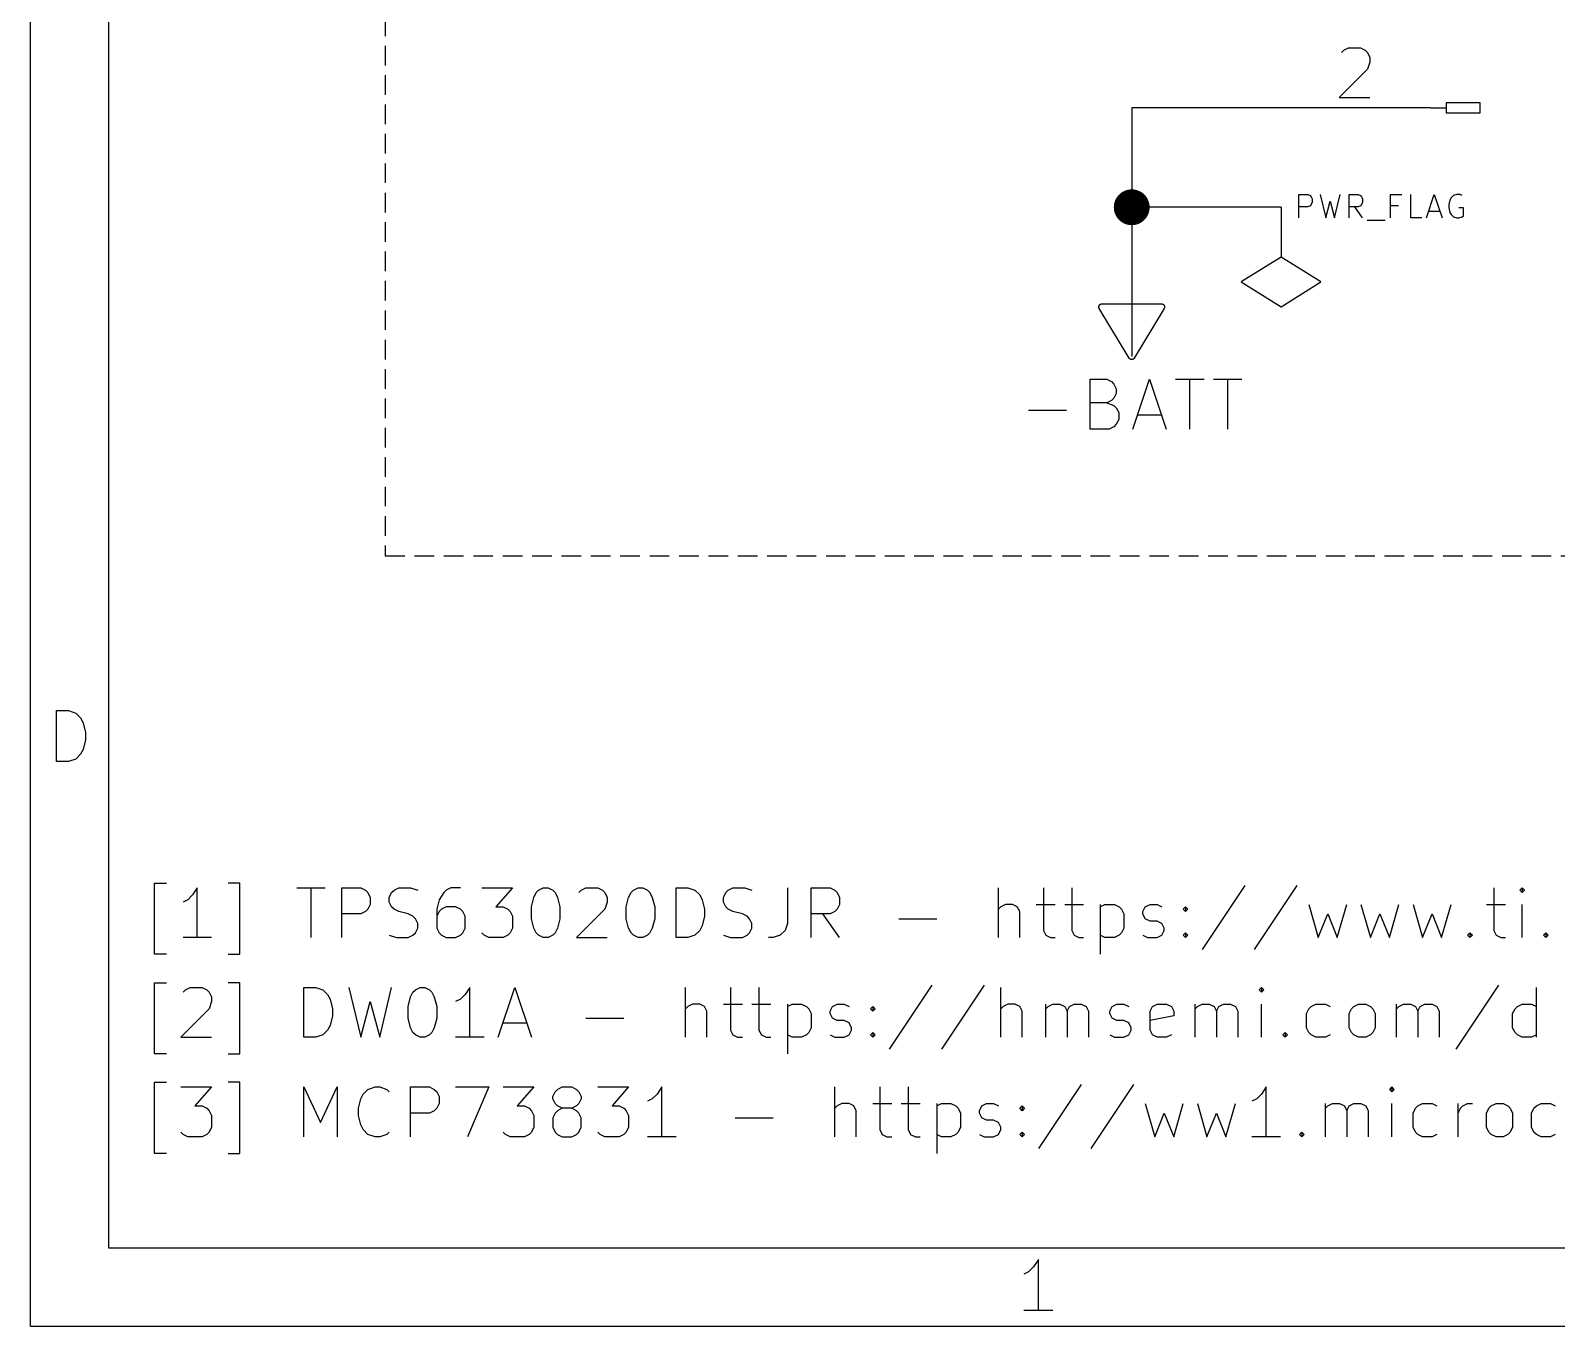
# Model space of a CAD drawing. Header units: millimetres. Extents: x 10 to 287, y -200 to -10.
# Drawn here: x 10 to 48.94, y -200.01 to -166.94 of the extents above; entities that cross this region are included whole.
import ezdxf

# ---------------------------------------------------------------- set-up
doc = ezdxf.new("R2010")
doc.units = ezdxf.units.MM
doc.linetypes.add('DASHED', pattern=[0.75, 0.5, -0.25])
for name, color, linetype in [('CYAN', 134, 'CONTINUOUS'), ('GREEN', 94, 'CONTINUOUS'), ('LIGHTBLUE', 172, 'CONTINUOUS'), ('RED', 14, 'CONTINUOUS')]:
    doc.layers.add(name, color=color, linetype=linetype)

msp = doc.modelspace()

# ---------------------------------------------------------------- linework, layer by layer
at = {"layer": 'CYAN', "linetype": 'CONTINUOUS'}
for p, q in [((42.3643, -171.7235), (42.3643, -171.1235)), ((42.3643, -171.1235), (42.5929, -171.1235)), ((42.3643, -171.7235), (42.3643, -171.1235)), ((42.3643, -171.1235), (42.5929, -171.1235)), ((42.5929, -171.1235), (42.65, -171.1521)), ((42.5929, -171.1235), (42.65, -171.1521)), ((42.65, -171.1521), (42.6786, -171.1807)), ((42.65, -171.1521), (42.6786, -171.1807)), ((42.6786, -171.1807), (42.7072, -171.2378)), ((42.6786, -171.1807), (42.7072, -171.2378)), ((42.7072, -171.3235), (42.6786, -171.3807)), ((42.7072, -171.3235), (42.6786, -171.3807)), ((42.7072, -171.2378), (42.7072, -171.3235)), ((42.7072, -171.2378), (42.7072, -171.3235)), ((42.9072, -171.1235), (43.05, -171.7235)), ((42.9072, -171.1235), (43.05, -171.7235)), ((43.05, -171.7235), (43.1643, -171.295)), ((43.05, -171.7235), (43.1643, -171.295)), ((43.1643, -171.295), (43.2786, -171.7235)), ((43.1643, -171.295), (43.2786, -171.7235)), ((43.2786, -171.7235), (43.4215, -171.1235)), ((43.2786, -171.7235), (43.4215, -171.1235)), ((43.65, -171.7235), (43.65, -171.1235)), ((43.65, -171.1235), (43.8786, -171.1235)), ((43.65, -171.7235), (43.65, -171.1235)), ((43.65, -171.1235), (43.8786, -171.1235)), ((43.8786, -171.1235), (43.9357, -171.1521)), ((43.8786, -171.1235), (43.9357, -171.1521)), ((43.9357, -171.1521), (43.9643, -171.1807)), ((43.9357, -171.1521), (43.9643, -171.1807)), ((43.9643, -171.1807), (43.9929, -171.2378)), ((43.9643, -171.1807), (43.9929, -171.2378)), ((43.9929, -171.3235), (43.9643, -171.3807)), ((43.9929, -171.3235), (43.9643, -171.3807)), ((43.9929, -171.2378), (43.9929, -171.3235)), ((43.9929, -171.2378), (43.9929, -171.3235)), ((44.7071, -171.7235), (44.7071, -171.1235)), ((44.7071, -171.1235), (44.9928, -171.1235)), ((44.7071, -171.7235), (44.7071, -171.1235)), ((44.7071, -171.1235), (44.9928, -171.1235)), ((45.2214, -171.7235), (45.2214, -171.1235)), ((45.2214, -171.7235), (45.2214, -171.1235)), ((45.6214, -171.7235), (45.8214, -171.1235)), ((45.6214, -171.7235), (45.8214, -171.1235)), ((45.8214, -171.1235), (46.0214, -171.7235)), ((45.8214, -171.1235), (46.0214, -171.7235)), ((46.2214, -171.2664), (46.1928, -171.3807)), ((46.2214, -171.2664), (46.1928, -171.3807)), ((46.25, -171.2092), (46.2214, -171.2664)), ((46.25, -171.2092), (46.2214, -171.2664)), ((46.3071, -171.1521), (46.25, -171.2092)), ((46.3071, -171.1521), (46.25, -171.2092)), ((46.3928, -171.1235), (46.3071, -171.1521)), ((46.3928, -171.1235), (46.3071, -171.1521)), ((46.4786, -171.1235), (46.3928, -171.1235)), ((46.4786, -171.1235), (46.3928, -171.1235)), ((46.5357, -171.1521), (46.4786, -171.1235)), ((46.5357, -171.1521), (46.4786, -171.1235)), ((42.5929, -171.4378), (42.3643, -171.4378)), ((42.5929, -171.4378), (42.3643, -171.4378)), ((42.65, -171.4092), (42.5929, -171.4378)), ((42.65, -171.4092), (42.5929, -171.4378)), ((42.6786, -171.3807), (42.65, -171.4092)), ((42.6786, -171.3807), (42.65, -171.4092)), ((43.8786, -171.4378), (43.65, -171.4378)), ((43.8786, -171.4378), (43.65, -171.4378)), ((43.9929, -171.7235), (43.7929, -171.4378)), ((43.9929, -171.7235), (43.7929, -171.4378)), ((43.9357, -171.4092), (43.8786, -171.4378)), ((43.9357, -171.4092), (43.8786, -171.4378)), ((43.9643, -171.3807), (43.9357, -171.4092)), ((43.9643, -171.3807), (43.9357, -171.4092)), ((44.9071, -171.4092), (44.7071, -171.4092)), ((44.9071, -171.4092), (44.7071, -171.4092)), ((45.6785, -171.5521), (45.9643, -171.5521)), ((45.6785, -171.5521), (45.9643, -171.5521)), ((46.1928, -171.3807), (46.1928, -171.4664)), ((46.1928, -171.3807), (46.1928, -171.4664)), ((46.1928, -171.4664), (46.2214, -171.5807)), ((46.1928, -171.4664), (46.2214, -171.5807)), ((46.2214, -171.5807), (46.25, -171.6378)), ((46.2214, -171.5807), (46.25, -171.6378)), ((46.25, -171.6378), (46.3071, -171.695)), ((46.25, -171.6378), (46.3071, -171.695)), ((46.3071, -171.695), (46.3928, -171.7235)), ((46.3071, -171.695), (46.3928, -171.7235)), ((46.5643, -171.4664), (46.45, -171.4664)), ((46.5643, -171.4664), (46.45, -171.4664)), ((46.45, -171.7235), (46.5357, -171.695)), ((46.45, -171.7235), (46.5357, -171.695)), ((46.5357, -171.695), (46.5643, -171.6664)), ((46.5357, -171.695), (46.5643, -171.6664)), ((46.5643, -171.6664), (46.5643, -171.4664)), ((46.5643, -171.6664), (46.5643, -171.4664)), ((44.1072, -171.7807), (44.5643, -171.7807)), ((44.1072, -171.7807), (44.5643, -171.7807)), ((45.5071, -171.7235), (45.2214, -171.7235)), ((45.5071, -171.7235), (45.2214, -171.7235)), ((46.3928, -171.7235), (46.45, -171.7235)), ((46.3928, -171.7235), (46.45, -171.7235)), ((37.0416, -177.1091), (37.0416, -175.8391)), ((37.0416, -175.8391), (37.465, -175.8391)), ((37.0416, -177.1091), (37.0416, -175.8391)), ((37.0416, -175.8391), (37.465, -175.8391)), ((37.465, -175.8391), (37.5859, -175.8996)), ((37.465, -175.8391), (37.5859, -175.8996)), ((37.5859, -175.8996), (37.6464, -175.9601)), ((37.5859, -175.8996), (37.6464, -175.9601)), ((37.6464, -175.9601), (37.7069, -176.081)), ((37.6464, -175.9601), (37.7069, -176.081)), ((38.1302, -177.1091), (38.5535, -175.8391)), ((38.1302, -177.1091), (38.5535, -175.8391)), ((38.5535, -175.8391), (38.9769, -177.1091)), ((38.5535, -175.8391), (38.9769, -177.1091)), ((39.2188, -175.8391), (39.9445, -175.8391)), ((39.2188, -175.8391), (39.9445, -175.8391)), ((39.5817, -177.1091), (39.5817, -175.8391)), ((39.5817, -177.1091), (39.5817, -175.8391)), ((40.1864, -175.8391), (40.9121, -175.8391)), ((40.1864, -175.8391), (40.9121, -175.8391)), ((40.5493, -177.1091), (40.5493, -175.8391)), ((40.5493, -177.1091), (40.5493, -175.8391)), ((37.5859, -176.3834), (37.465, -176.4439)), ((37.5859, -176.3834), (37.465, -176.4439)), ((37.6464, -176.3229), (37.5859, -176.3834)), ((37.6464, -176.3229), (37.5859, -176.3834)), ((37.7069, -176.202), (37.6464, -176.3229)), ((37.7069, -176.202), (37.6464, -176.3229)), ((37.7069, -176.081), (37.7069, -176.202)), ((37.7069, -176.081), (37.7069, -176.202)), ((35.4692, -176.6253), (36.4369, -176.6253)), ((35.4692, -176.6253), (36.4369, -176.6253)), ((37.465, -176.4439), (37.0416, -176.4439)), ((37.465, -176.4439), (37.0416, -176.4439)), ((37.465, -176.4439), (37.6464, -176.5044)), ((37.465, -176.4439), (37.6464, -176.5044)), ((37.6464, -176.5044), (37.7069, -176.5648)), ((37.6464, -176.5044), (37.7069, -176.5648)), ((37.7069, -176.5648), (37.7673, -176.6858)), ((37.7069, -176.5648), (37.7673, -176.6858)), ((37.7673, -176.6858), (37.7673, -176.8672)), ((37.7673, -176.6858), (37.7673, -176.8672)), ((38.2512, -176.7463), (38.8559, -176.7463)), ((38.2512, -176.7463), (38.8559, -176.7463)), ((37.5254, -177.1091), (37.0416, -177.1091)), ((37.5254, -177.1091), (37.0416, -177.1091)), ((37.6464, -177.0487), (37.5254, -177.1091)), ((37.6464, -177.0487), (37.5254, -177.1091)), ((37.7069, -176.9882), (37.6464, -177.0487)), ((37.7069, -176.9882), (37.6464, -177.0487)), ((37.7673, -176.8672), (37.7069, -176.9882)), ((37.7673, -176.8672), (37.7069, -176.9882))]:
    msp.add_line(p, q, dxfattribs=at)
at = {"layer": 'GREEN', "linetype": 'CONTINUOUS'}
for p, q in [((38.1, -168.91), (38.1, -171.45)), ((41.91, -168.91), (38.1, -168.91)), ((41.91, -171.45), (38.1, -171.45)), ((38.1, -171.45), (38.1, -172.72))]:
    msp.add_line(p, q, dxfattribs=at)
at = {"layer": 'GREEN', "const_width": 0.4572}
msp.add_lwpolyline([(37.8714, -171.45, 1), (38.3286, -171.45, 1)], format="xyb", close=True, dxfattribs=at)
at = {"layer": 'LIGHTBLUE', "linetype": 'DASHED'}
for p, q in [((19.05, -132.08), (19.05, -180.34)), ((19.05, -180.34), (69.85, -180.34))]:
    msp.add_line(p, q, dxfattribs=at)
at = {"layer": 'LIGHTBLUE', "linetype": 'CONTINUOUS'}
for p, q in [((13.1672, -190.5096), (13.1672, -188.6953)), ((13.1672, -188.6953), (13.4696, -188.6953)), ((14.2558, -188.8162), (14.1349, -188.9977)), ((14.2558, -190.0862), (14.2558, -188.8162)), ((15.3444, -188.6953), (15.042, -188.6953)), ((15.3444, -190.5096), (15.3444, -188.6953)), ((16.7958, -188.8162), (17.5215, -188.8162)), ((17.1587, -190.0862), (17.1587, -188.8162)), ((17.9448, -190.0862), (17.9448, -188.8162)), ((17.9448, -188.8162), (18.4286, -188.8162)), ((18.4286, -188.8162), (18.5496, -188.8767)), ((19.2753, -188.8767), (19.3963, -188.8162)), ((19.3963, -188.8162), (19.6986, -188.8162)), ((19.6986, -188.8162), (19.8801, -188.8767)), ((20.7267, -188.8162), (20.6058, -188.8767)), ((20.9686, -188.8162), (20.7267, -188.8162)), ((21.5129, -188.8162), (22.2991, -188.8162)), ((22.2991, -188.8162), (21.8757, -189.3)), ((22.9643, -188.8767), (23.0852, -188.8162)), ((23.0852, -188.8162), (23.2062, -188.8162)), ((23.2062, -188.8162), (23.3271, -188.8767)), ((24.0528, -188.8767), (24.1738, -188.8162)), ((24.1738, -188.8162), (24.4762, -188.8162)), ((24.4762, -188.8162), (24.5971, -188.8767)), ((25.3833, -188.8767), (25.5042, -188.8162)), ((25.5042, -188.8162), (25.6252, -188.8162)), ((25.6252, -188.8162), (25.7461, -188.8767)), ((26.4718, -190.0862), (26.4718, -188.8162)), ((26.4718, -188.8162), (26.7742, -188.8162)), ((26.7742, -188.8162), (26.9556, -188.8767)), ((27.8023, -188.8767), (27.9233, -188.8162)), ((27.9233, -188.8162), (28.2256, -188.8162)), ((28.2256, -188.8162), (28.4071, -188.8767)), ((29.3142, -188.8162), (29.3142, -189.7234)), ((29.9189, -190.0862), (29.9189, -188.8162)), ((29.9189, -188.8162), (30.4027, -188.8162)), ((30.4027, -188.8162), (30.5237, -188.8767)), ((34.6965, -190.0862), (34.6965, -188.8162)), ((35.8455, -188.8162), (35.8455, -189.9048)), ((36.5712, -188.8162), (36.5712, -189.9048)), ((40.986, -188.7558), (39.8974, -190.3886)), ((42.3165, -188.7558), (41.2279, -190.3886)), ((47.3361, -188.8162), (47.3361, -189.9048)), ((48.0618, -188.8162), (48.0014, -188.8767)), ((48.1223, -188.8767), (48.0618, -188.8162)), ((48.0618, -188.8162), (48.0618, -188.9372)), ((14.0139, -189.1186), (13.893, -189.1791)), ((14.1349, -188.9977), (14.0139, -189.1186)), ((18.5496, -188.8767), (18.6101, -188.9372)), ((18.6101, -188.9372), (18.6705, -189.0581)), ((18.6705, -189.2396), (18.6101, -189.3605)), ((18.6705, -189.0581), (18.6705, -189.2396)), ((19.1544, -189.0581), (19.2148, -188.9372)), ((19.1544, -189.1791), (19.1544, -189.0581)), ((19.2148, -189.3), (19.1544, -189.1791)), ((19.2148, -188.9372), (19.2753, -188.8767)), ((20.4243, -189.1186), (20.3639, -189.3605)), ((20.5453, -188.9372), (20.4243, -189.1186)), ((20.6058, -188.8767), (20.5453, -188.9372)), ((22.7829, -189.3), (22.8433, -189.0581)), ((22.8433, -189.0581), (22.9038, -188.9372)), ((22.9038, -188.9372), (22.9643, -188.8767)), ((23.3271, -188.8767), (23.3876, -188.9372)), ((23.3876, -188.9372), (23.4481, -189.0581)), ((23.4481, -189.0581), (23.5086, -189.3)), ((23.9924, -188.9372), (24.0528, -188.8767)), ((24.5971, -188.8767), (24.6576, -188.9372)), ((24.6576, -188.9372), (24.7181, -189.0581)), ((24.7181, -189.1791), (24.6576, -189.3605)), ((24.7181, -189.0581), (24.7181, -189.1791)), ((25.2019, -189.3), (25.2623, -189.0581)), ((25.2623, -189.0581), (25.3228, -188.9372)), ((25.3228, -188.9372), (25.3833, -188.8767)), ((25.7461, -188.8767), (25.8066, -188.9372)), ((25.8066, -188.9372), (25.8671, -189.0581)), ((25.8671, -189.0581), (25.9276, -189.3)), ((26.9556, -188.8767), (27.0766, -188.9977)), ((27.0766, -188.9977), (27.1371, -189.1186)), ((27.1371, -189.1186), (27.1975, -189.3605)), ((27.6814, -189.0581), (27.7418, -188.9372)), ((27.6814, -189.1791), (27.6814, -189.0581)), ((27.7418, -189.3), (27.6814, -189.1791)), ((27.7418, -188.9372), (27.8023, -188.8767)), ((30.5237, -188.8767), (30.5842, -188.9372)), ((30.5842, -188.9372), (30.6446, -189.0581)), ((30.6446, -189.2396), (30.5842, -189.3605)), ((30.6446, -189.0581), (30.6446, -189.2396)), ((34.878, -189.2396), (34.757, -189.3)), ((35.0594, -189.2396), (34.878, -189.2396)), ((35.1803, -189.3), (35.0594, -189.2396)), ((35.6641, -189.2396), (36.1479, -189.2396)), ((36.3898, -189.2396), (36.8736, -189.2396)), ((37.2969, -189.2396), (37.2969, -190.5096)), ((37.2969, -189.3), (37.4179, -189.2396)), ((37.4179, -189.2396), (37.6598, -189.2396)), ((37.6598, -189.2396), (37.7807, -189.3)), ((38.4459, -189.3), (38.5669, -189.2396)), ((38.5669, -189.2396), (38.7483, -189.2396)), ((38.7483, -189.2396), (38.8693, -189.3)), ((42.6189, -189.2396), (42.8608, -190.0862)), ((43.3446, -190.0862), (43.5865, -189.2396)), ((43.9494, -189.2396), (44.1913, -190.0862)), ((44.6751, -190.0862), (44.917, -189.2396)), ((45.2799, -189.2396), (45.5218, -190.0862)), ((46.0056, -190.0862), (46.2475, -189.2396)), ((47.1547, -189.2396), (47.6385, -189.2396)), ((48.0014, -188.8767), (48.0618, -188.9372)), ((48.0618, -188.9372), (48.1223, -188.8767)), ((48.0618, -190.0862), (48.0618, -189.2396)), ((18.4286, -189.4815), (17.9448, -189.4815)), ((18.5496, -189.421), (18.4286, -189.4815)), ((18.6101, -189.3605), (18.5496, -189.421)), ((19.2753, -189.3605), (19.2148, -189.3)), ((19.3963, -189.421), (19.2753, -189.3605)), ((19.6382, -189.4815), (19.3963, -189.421)), ((19.7591, -189.5419), (19.6382, -189.4815)), ((19.8196, -189.6024), (19.7591, -189.5419)), ((19.8801, -189.7234), (19.8196, -189.6024)), ((20.3639, -189.3605), (20.3639, -189.8443)), ((20.4243, -189.421), (20.3639, -189.5419)), ((20.4848, -189.3605), (20.4243, -189.421)), ((20.6058, -189.3), (20.4848, -189.3605)), ((20.8477, -189.3), (20.6058, -189.3)), ((20.9686, -189.3605), (20.8477, -189.3)), ((21.0291, -189.421), (20.9686, -189.3605)), ((21.0896, -189.5419), (21.0291, -189.421)), ((21.0896, -189.8443), (21.0896, -189.5419)), ((21.8757, -189.3), (22.0572, -189.3)), ((22.0572, -189.3), (22.1781, -189.3605)), ((22.1781, -189.3605), (22.2386, -189.421)), ((22.2386, -189.421), (22.2991, -189.5419)), ((22.2991, -189.5419), (22.2991, -189.8443)), ((22.7829, -189.6024), (22.7829, -189.3)), ((22.8433, -189.8443), (22.7829, -189.6024)), ((23.5086, -189.6024), (23.4481, -189.8443)), ((23.5086, -189.3), (23.5086, -189.6024)), ((24.6576, -189.3605), (23.9319, -190.0862)), ((25.2019, -189.6024), (25.2019, -189.3)), ((25.2623, -189.8443), (25.2019, -189.6024)), ((25.9276, -189.6024), (25.8671, -189.8443)), ((25.9276, -189.3), (25.9276, -189.6024)), ((27.1975, -189.5419), (27.1371, -189.7838)), ((27.1975, -189.3605), (27.1975, -189.5419)), ((27.8023, -189.3605), (27.7418, -189.3)), ((27.9233, -189.421), (27.8023, -189.3605)), ((28.1652, -189.4815), (27.9233, -189.421)), ((28.2861, -189.5419), (28.1652, -189.4815)), ((28.3466, -189.6024), (28.2861, -189.5419)), ((28.4071, -189.7234), (28.3466, -189.6024)), ((30.4027, -189.4815), (29.9189, -189.4815)), ((30.6446, -190.0862), (30.2213, -189.4815)), ((30.5237, -189.421), (30.4027, -189.4815)), ((30.5842, -189.3605), (30.5237, -189.421)), ((32.1565, -189.6024), (33.1242, -189.6024)), ((34.757, -189.3), (34.6965, -189.3605)), ((35.2408, -189.421), (35.1803, -189.3)), ((35.2408, -190.0862), (35.2408, -189.421)), ((37.7807, -189.3), (37.8412, -189.3605)), ((37.8412, -189.3605), (37.9017, -189.4815)), ((37.9017, -189.4815), (37.9017, -189.8443)), ((38.3855, -189.421), (38.4459, -189.3)), ((38.3855, -189.4815), (38.3855, -189.421)), ((38.4459, -189.6024), (38.3855, -189.4815)), ((38.5669, -189.6629), (38.4459, -189.6024)), ((39.4136, -189.3605), (39.474, -189.3)), ((39.474, -189.421), (39.4136, -189.3605)), ((39.474, -189.3), (39.5345, -189.3605)), ((39.474, -189.3), (39.474, -189.421)), ((39.5345, -189.3605), (39.474, -189.421)), ((42.8608, -190.0862), (43.1027, -189.4815)), ((43.1027, -189.4815), (43.3446, -190.0862)), ((44.1913, -190.0862), (44.4332, -189.4815)), ((44.4332, -189.4815), (44.6751, -190.0862)), ((45.5218, -190.0862), (45.7637, -189.4815)), ((45.7637, -189.4815), (46.0056, -190.0862)), ((19.7591, -190.0258), (19.8196, -189.9653)), ((19.8196, -189.9653), (19.8801, -189.8443)), ((19.8801, -189.8443), (19.8801, -189.7234)), ((20.3639, -189.8443), (20.4243, -189.9653)), ((20.4243, -189.9653), (20.4848, -190.0258)), ((20.9686, -190.0258), (21.0291, -189.9653)), ((21.0291, -189.9653), (21.0896, -189.8443)), ((21.5734, -190.0258), (21.5129, -189.9653)), ((22.2386, -189.9653), (22.1781, -190.0258)), ((22.2991, -189.8443), (22.2386, -189.9653)), ((22.9038, -189.9653), (22.8433, -189.8443)), ((22.9643, -190.0258), (22.9038, -189.9653)), ((23.3876, -189.9653), (23.3271, -190.0258)), ((23.4481, -189.8443), (23.3876, -189.9653)), ((25.3228, -189.9653), (25.2623, -189.8443)), ((25.3833, -190.0258), (25.3228, -189.9653)), ((25.8066, -189.9653), (25.7461, -190.0258)), ((25.8671, -189.8443), (25.8066, -189.9653)), ((27.0766, -189.9048), (26.9556, -190.0258)), ((27.1371, -189.7838), (27.0766, -189.9048)), ((28.2861, -190.0258), (28.3466, -189.9653)), ((28.3466, -189.9653), (28.4071, -189.8443)), ((28.4071, -189.8443), (28.4071, -189.7234)), ((29.2537, -189.9048), (29.1328, -190.0258)), ((29.3142, -189.7234), (29.2537, -189.9048)), ((35.8455, -189.9048), (35.906, -190.0258)), ((36.5712, -189.9048), (36.6317, -190.0258)), ((37.8412, -189.9653), (37.7807, -190.0258)), ((37.9017, -189.8443), (37.8412, -189.9653)), ((38.7483, -189.6629), (38.5669, -189.6629)), ((38.8693, -189.7234), (38.7483, -189.6629)), ((38.9297, -189.8443), (38.8693, -189.7234)), ((38.8693, -190.0258), (38.9297, -189.9048)), ((38.9297, -189.9048), (38.9297, -189.8443)), ((39.4136, -190.0258), (39.474, -189.9653)), ((39.474, -189.9653), (39.5345, -190.0258)), ((39.474, -189.9653), (39.474, -190.0862)), ((46.6709, -190.0258), (46.7313, -189.9653)), ((46.7313, -189.9653), (46.7918, -190.0258)), ((46.7313, -189.9653), (46.7313, -190.0862)), ((47.3361, -189.9048), (47.3966, -190.0258)), ((48.6062, -190.0258), (48.6666, -189.9653)), ((48.6666, -189.9653), (48.7271, -190.0258)), ((48.6666, -189.9653), (48.6666, -190.0862)), ((14.6187, -190.0862), (13.893, -190.0862)), ((19.1544, -190.0258), (19.3358, -190.0862)), ((19.3358, -190.0862), (19.6382, -190.0862)), ((19.6382, -190.0862), (19.7591, -190.0258)), ((20.4848, -190.0258), (20.6058, -190.0862)), ((20.6058, -190.0862), (20.8477, -190.0862)), ((20.8477, -190.0862), (20.9686, -190.0258)), ((21.6943, -190.0862), (21.5734, -190.0258)), ((22.0572, -190.0862), (21.6943, -190.0862)), ((22.1781, -190.0258), (22.0572, -190.0862)), ((23.0852, -190.0862), (22.9643, -190.0258)), ((23.2062, -190.0862), (23.0852, -190.0862)), ((23.3271, -190.0258), (23.2062, -190.0862)), ((23.9319, -190.0862), (24.7181, -190.0862)), ((25.5042, -190.0862), (25.3833, -190.0258)), ((25.6252, -190.0862), (25.5042, -190.0862)), ((25.7461, -190.0258), (25.6252, -190.0862)), ((26.7742, -190.0862), (26.4718, -190.0862)), ((26.9556, -190.0258), (26.7742, -190.0862)), ((27.6814, -190.0258), (27.8628, -190.0862)), ((27.8628, -190.0862), (28.1652, -190.0862)), ((28.1652, -190.0862), (28.2861, -190.0258)), ((28.9513, -190.0862), (28.8304, -190.0862)), ((29.1328, -190.0258), (28.9513, -190.0862)), ((35.906, -190.0258), (36.027, -190.0862)), ((36.027, -190.0862), (36.1479, -190.0862)), ((36.6317, -190.0258), (36.7527, -190.0862)), ((36.7527, -190.0862), (36.8736, -190.0862)), ((37.4179, -190.0862), (37.2969, -190.0258)), ((37.6598, -190.0862), (37.4179, -190.0862)), ((37.7807, -190.0258), (37.6598, -190.0862)), ((38.3855, -190.0258), (38.5064, -190.0862)), ((38.5064, -190.0862), (38.7483, -190.0862)), ((38.7483, -190.0862), (38.8693, -190.0258)), ((39.474, -190.0862), (39.4136, -190.0258)), ((39.5345, -190.0258), (39.474, -190.0862)), ((46.7313, -190.0862), (46.6709, -190.0258)), ((46.7918, -190.0258), (46.7313, -190.0862)), ((47.3966, -190.0258), (47.5176, -190.0862)), ((47.5176, -190.0862), (47.6385, -190.0862)), ((48.6666, -190.0862), (48.6062, -190.0258)), ((48.7271, -190.0258), (48.6666, -190.0862)), ((13.4696, -190.5096), (13.1672, -190.5096)), ((15.042, -190.5096), (15.3444, -190.5096)), ((13.1672, -193.0496), (13.1672, -191.2353)), ((13.1672, -191.2353), (13.4696, -191.2353)), ((13.893, -191.4772), (13.9534, -191.4167)), ((13.9534, -191.4167), (14.0744, -191.3562)), ((14.0744, -191.3562), (14.3768, -191.3562)), ((14.3768, -191.3562), (14.4977, -191.4167)), ((14.4977, -191.4167), (14.5582, -191.4772)), ((14.5582, -191.4772), (14.6187, -191.5981)), ((15.3444, -191.2353), (15.042, -191.2353)), ((15.3444, -193.0496), (15.3444, -191.2353)), ((16.9772, -192.6262), (16.9772, -191.3562)), ((16.9772, -191.3562), (17.2796, -191.3562)), ((17.2796, -191.3562), (17.461, -191.4167)), ((17.461, -191.4167), (17.582, -191.5377)), ((17.582, -191.5377), (17.6425, -191.6586)), ((18.1263, -191.3562), (18.4287, -192.6262)), ((18.9125, -192.6262), (19.2149, -191.3562)), ((19.6986, -191.5981), (19.7591, -191.4772)), ((19.7591, -191.4772), (19.8196, -191.4167)), ((19.8196, -191.4167), (19.9405, -191.3562)), ((19.9405, -191.3562), (20.0615, -191.3562)), ((20.0615, -191.3562), (20.1824, -191.4167)), ((20.1824, -191.4167), (20.2429, -191.4772)), ((20.2429, -191.4772), (20.3034, -191.5981)), ((21.0896, -191.5377), (20.9686, -191.6586)), ((21.2105, -191.3562), (21.0896, -191.5377)), ((21.2105, -192.6262), (21.2105, -191.3562)), ((21.9362, -192.6262), (22.3595, -191.3562)), ((22.3595, -191.3562), (22.7829, -192.6262)), ((26.7138, -192.6262), (26.7138, -191.3562)), ((27.8628, -191.3562), (27.8628, -192.4448)), ((28.5885, -191.3562), (28.5885, -192.4448)), ((33.0033, -191.2958), (31.9147, -192.9286)), ((34.3338, -191.2958), (33.2452, -192.9286)), ((34.7571, -192.6262), (34.7571, -191.3562)), ((41.4094, -191.3562), (41.349, -191.4167)), ((41.349, -191.4167), (41.4094, -191.4772)), ((41.4699, -191.4167), (41.4094, -191.3562)), ((41.4094, -191.3562), (41.4094, -191.4772)), ((41.4094, -191.4772), (41.4699, -191.4167)), ((47.4571, -191.2958), (46.3685, -192.9286)), ((48.4247, -192.6262), (48.4247, -191.3562)), ((14.5582, -191.9005), (13.8325, -192.6262)), ((14.6187, -191.7191), (14.5582, -191.9005)), ((14.6187, -191.5981), (14.6187, -191.7191)), ((17.6425, -191.6586), (17.7029, -191.9005)), ((17.7029, -191.9005), (17.7029, -192.0819)), ((18.4287, -192.6262), (18.6706, -191.7191)), ((18.6706, -191.7191), (18.9125, -192.6262)), ((19.6382, -191.84), (19.6986, -191.5981)), ((19.6382, -192.1424), (19.6382, -191.84)), ((20.3034, -191.5981), (20.3639, -191.84)), ((20.3639, -191.84), (20.3639, -192.1424)), ((20.9686, -191.6586), (20.8477, -191.7191)), ((26.7743, -191.84), (26.7138, -191.9005)), ((26.8953, -191.7796), (26.7743, -191.84)), ((27.0767, -191.7796), (26.8953, -191.7796)), ((27.1976, -191.84), (27.0767, -191.7796)), ((27.2581, -191.961), (27.1976, -191.84)), ((27.2581, -192.6262), (27.2581, -191.961)), ((27.6814, -191.7796), (28.1652, -191.7796)), ((28.4071, -191.7796), (28.8909, -191.7796)), ((29.3142, -191.7796), (29.3142, -193.0496)), ((29.3142, -191.84), (29.4352, -191.7796)), ((29.4352, -191.7796), (29.6771, -191.7796)), ((29.6771, -191.7796), (29.798, -191.84)), ((29.798, -191.84), (29.8585, -191.9005)), ((29.8585, -191.9005), (29.919, -192.0215)), ((30.4028, -191.961), (30.4632, -191.84)), ((30.4028, -192.0215), (30.4028, -191.961)), ((30.4632, -191.84), (30.5842, -191.7796)), ((30.5842, -191.7796), (30.7656, -191.7796)), ((30.7656, -191.7796), (30.8866, -191.84)), ((31.4309, -191.9005), (31.4913, -191.84)), ((31.4913, -191.961), (31.4309, -191.9005)), ((31.4913, -191.84), (31.5518, -191.9005)), ((31.4913, -191.84), (31.4913, -191.961)), ((31.5518, -191.9005), (31.4913, -191.961)), ((34.8176, -191.84), (34.7571, -191.9005)), ((34.9386, -191.7796), (34.8176, -191.84)), ((35.12, -191.7796), (34.9386, -191.7796)), ((35.2409, -191.84), (35.12, -191.7796)), ((35.3014, -191.961), (35.2409, -191.84)), ((35.3014, -192.6262), (35.3014, -191.961)), ((35.9061, -192.6262), (35.9061, -191.7796)), ((35.9061, -191.9005), (35.9666, -191.84)), ((35.9666, -191.84), (36.0876, -191.7796)), ((36.0876, -191.7796), (36.269, -191.7796)), ((36.269, -191.7796), (36.3899, -191.84)), ((36.3899, -191.84), (36.4504, -191.961)), ((36.4504, -191.961), (36.5109, -191.84)), ((36.4504, -191.961), (36.4504, -192.6262)), ((36.5109, -191.84), (36.6318, -191.7796)), ((36.6318, -191.7796), (36.8133, -191.7796)), ((36.8133, -191.7796), (36.9342, -191.84)), ((36.9342, -191.84), (36.9947, -191.961)), ((36.9947, -191.961), (36.9947, -192.6262)), ((37.539, -191.961), (37.5994, -191.84)), ((37.539, -192.0215), (37.539, -191.961)), ((37.5994, -191.84), (37.7204, -191.7796)), ((37.7204, -191.7796), (37.9018, -191.7796)), ((37.9018, -191.7796), (38.0228, -191.84)), ((38.5671, -191.961), (38.6275, -191.84)), ((38.5671, -192.4448), (38.5671, -191.961)), ((38.6275, -191.84), (38.7485, -191.7796)), ((38.7485, -191.7796), (38.9904, -191.7796)), ((38.9904, -191.7796), (39.1113, -191.84)), ((39.1113, -191.84), (39.1718, -191.961)), ((39.1718, -191.961), (39.1718, -192.0819)), ((39.7161, -192.6262), (39.7161, -191.7796)), ((39.7161, -191.9005), (39.7766, -191.84)), ((39.7766, -191.84), (39.8976, -191.7796)), ((39.8976, -191.7796), (40.079, -191.7796)), ((40.079, -191.7796), (40.1999, -191.84)), ((40.1999, -191.84), (40.2604, -191.961)), ((40.2604, -191.961), (40.3209, -191.84)), ((40.2604, -191.961), (40.2604, -192.6262)), ((40.3209, -191.84), (40.4418, -191.7796)), ((40.4418, -191.7796), (40.6233, -191.7796)), ((40.6233, -191.7796), (40.7442, -191.84)), ((40.7442, -191.84), (40.8047, -191.961)), ((40.8047, -191.961), (40.8047, -192.6262)), ((41.4094, -192.6262), (41.4094, -191.7796)), ((42.5586, -192.0215), (42.619, -191.9005)), ((42.619, -191.9005), (42.6795, -191.84)), ((42.6795, -191.84), (42.8005, -191.7796)), ((42.8005, -191.7796), (43.0424, -191.7796)), ((43.0424, -191.7796), (43.1633, -191.84)), ((43.6472, -192.0215), (43.7076, -191.9005)), ((43.7076, -191.9005), (43.7681, -191.84)), ((43.7681, -191.84), (43.8891, -191.7796)), ((43.8891, -191.7796), (44.0705, -191.7796)), ((44.0705, -191.7796), (44.1914, -191.84)), ((44.1914, -191.84), (44.2519, -191.9005)), ((44.2519, -191.9005), (44.3124, -192.0215)), ((44.8566, -192.6262), (44.8566, -191.7796)), ((44.8566, -191.9005), (44.9171, -191.84)), ((44.9171, -191.84), (45.0381, -191.7796)), ((45.0381, -191.7796), (45.2195, -191.7796)), ((45.2195, -191.7796), (45.3404, -191.84)), ((45.3404, -191.84), (45.4009, -191.961)), ((45.4009, -191.961), (45.4614, -191.84)), ((45.4009, -191.961), (45.4009, -192.6262)), ((45.4614, -191.84), (45.5823, -191.7796)), ((45.5823, -191.7796), (45.7638, -191.7796)), ((45.7638, -191.7796), (45.8847, -191.84)), ((45.8847, -191.84), (45.9452, -191.961)), ((45.9452, -191.961), (45.9452, -192.6262)), ((47.82, -192.0215), (47.8804, -191.9005)), ((47.8804, -191.9005), (47.9409, -191.84)), ((47.9409, -191.84), (48.0619, -191.7796)), ((48.0619, -191.7796), (48.3038, -191.7796)), ((48.3038, -191.7796), (48.4247, -191.84)), ((17.6425, -192.3238), (17.582, -192.4448)), ((17.7029, -192.0819), (17.6425, -192.3238)), ((19.6986, -192.3843), (19.6382, -192.1424)), ((20.3639, -192.1424), (20.3034, -192.3843)), ((22.0572, -192.2634), (22.6619, -192.2634)), ((24.1738, -192.1424), (25.1415, -192.1424)), ((29.919, -192.0215), (29.919, -192.3843)), ((30.4632, -192.1424), (30.4028, -192.0215)), ((30.5842, -192.2029), (30.4632, -192.1424)), ((30.7656, -192.2029), (30.5842, -192.2029)), ((30.8866, -192.2634), (30.7656, -192.2029)), ((30.947, -192.3843), (30.8866, -192.2634)), ((37.5994, -192.1424), (37.539, -192.0215)), ((37.7204, -192.2029), (37.5994, -192.1424)), ((37.9018, -192.2029), (37.7204, -192.2029)), ((38.0228, -192.2634), (37.9018, -192.2029)), ((38.0832, -192.3843), (38.0228, -192.2634)), ((39.1718, -192.0819), (38.5671, -192.2029)), ((42.5586, -192.3843), (42.5586, -192.0215)), ((43.6472, -192.3843), (43.6472, -192.0215)), ((44.3124, -192.0215), (44.3124, -192.3843)), ((47.82, -192.3843), (47.82, -192.0215)), ((13.8325, -192.6262), (14.6187, -192.6262)), ((17.2796, -192.6262), (16.9772, -192.6262)), ((17.461, -192.5658), (17.2796, -192.6262)), ((17.582, -192.4448), (17.461, -192.5658)), ((19.7591, -192.5053), (19.6986, -192.3843)), ((19.8196, -192.5658), (19.7591, -192.5053)), ((19.9405, -192.6262), (19.8196, -192.5658)), ((20.0615, -192.6262), (19.9405, -192.6262)), ((20.1824, -192.5658), (20.0615, -192.6262)), ((20.2429, -192.5053), (20.1824, -192.5658)), ((20.3034, -192.3843), (20.2429, -192.5053)), ((21.5734, -192.6262), (20.8477, -192.6262)), ((27.8628, -192.4448), (27.9233, -192.5658)), ((27.9233, -192.5658), (28.0443, -192.6262)), ((28.0443, -192.6262), (28.1652, -192.6262)), ((28.5885, -192.4448), (28.649, -192.5658)), ((28.649, -192.5658), (28.77, -192.6262)), ((28.77, -192.6262), (28.8909, -192.6262)), ((29.4352, -192.6262), (29.3142, -192.5658)), ((29.6771, -192.6262), (29.4352, -192.6262)), ((29.798, -192.5658), (29.6771, -192.6262)), ((29.8585, -192.5053), (29.798, -192.5658)), ((29.919, -192.3843), (29.8585, -192.5053)), ((30.4028, -192.5658), (30.5237, -192.6262)), ((30.5237, -192.6262), (30.7656, -192.6262)), ((30.7656, -192.6262), (30.8866, -192.5658)), ((30.8866, -192.5658), (30.947, -192.4448)), ((30.947, -192.4448), (30.947, -192.3843)), ((31.4309, -192.5658), (31.4913, -192.5053)), ((31.4913, -192.6262), (31.4309, -192.5658)), ((31.4913, -192.5053), (31.5518, -192.5658)), ((31.4913, -192.5053), (31.4913, -192.6262)), ((31.5518, -192.5658), (31.4913, -192.6262)), ((37.539, -192.5658), (37.6599, -192.6262)), ((37.6599, -192.6262), (37.9018, -192.6262)), ((37.9018, -192.6262), (38.0228, -192.5658)), ((38.0228, -192.5658), (38.0832, -192.4448)), ((38.0832, -192.4448), (38.0832, -192.3843)), ((38.6275, -192.5658), (38.5671, -192.4448)), ((38.7485, -192.6262), (38.6275, -192.5658)), ((38.9904, -192.6262), (38.7485, -192.6262)), ((39.1113, -192.5658), (38.9904, -192.6262)), ((41.9538, -192.5658), (42.0142, -192.5053)), ((42.0142, -192.6262), (41.9538, -192.5658)), ((42.0142, -192.5053), (42.0747, -192.5658)), ((42.0142, -192.5053), (42.0142, -192.6262)), ((42.0747, -192.5658), (42.0142, -192.6262)), ((42.619, -192.5053), (42.5586, -192.3843)), ((42.6795, -192.5658), (42.619, -192.5053)), ((42.8005, -192.6262), (42.6795, -192.5658)), ((43.0424, -192.6262), (42.8005, -192.6262)), ((43.1633, -192.5658), (43.0424, -192.6262)), ((43.7076, -192.5053), (43.6472, -192.3843)), ((43.7681, -192.5658), (43.7076, -192.5053)), ((43.8891, -192.6262), (43.7681, -192.5658)), ((44.0705, -192.6262), (43.8891, -192.6262)), ((44.1914, -192.5658), (44.0705, -192.6262)), ((44.2519, -192.5053), (44.1914, -192.5658)), ((44.3124, -192.3843), (44.2519, -192.5053)), ((47.8804, -192.5053), (47.82, -192.3843)), ((47.9409, -192.5658), (47.8804, -192.5053)), ((48.0619, -192.6262), (47.9409, -192.5658)), ((48.3038, -192.6262), (48.0619, -192.6262)), ((48.4247, -192.5658), (48.3038, -192.6262)), ((13.4696, -193.0496), (13.1672, -193.0496)), ((15.042, -193.0496), (15.3444, -193.0496)), ((13.1672, -195.5896), (13.1672, -193.7753)), ((13.1672, -193.7753), (13.4696, -193.7753)), ((13.8325, -193.8962), (14.6187, -193.8962)), ((14.6187, -193.8962), (14.1953, -194.38)), ((15.3444, -193.7753), (15.042, -193.7753)), ((15.3444, -195.5896), (15.3444, -193.7753)), ((16.9772, -195.1662), (16.9772, -193.8962)), ((16.9772, -193.8962), (17.4006, -194.8034)), ((17.4006, -194.8034), (17.8239, -193.8962)), ((17.8239, -193.8962), (17.8239, -195.1662)), ((18.6101, -193.9567), (18.7915, -193.8962)), ((18.7915, -193.8962), (18.9124, -193.8962)), ((18.9124, -193.8962), (19.0939, -193.9567)), ((19.6986, -195.1662), (19.6986, -193.8962)), ((19.6986, -193.8962), (20.1824, -193.8962)), ((20.1824, -193.8962), (20.3034, -193.9567)), ((20.8477, -193.8962), (21.6943, -193.8962)), ((21.6943, -193.8962), (21.1501, -195.1662)), ((22.0572, -193.8962), (22.8434, -193.8962)), ((22.8434, -193.8962), (22.42, -194.38)), ((23.4481, -193.9567), (23.5691, -193.8962)), ((23.5691, -193.8962), (23.811, -193.8962)), ((23.811, -193.8962), (23.9319, -193.9567)), ((24.4762, -193.8962), (25.2624, -193.8962)), ((25.2624, -193.8962), (24.839, -194.38)), ((26.109, -193.8962), (25.9881, -194.0777)), ((26.109, -195.1662), (26.109, -193.8962)), ((30.5237, -195.1662), (30.5237, -193.8962)), ((31.6727, -193.8962), (31.6727, -194.9848)), ((32.3984, -193.8962), (32.3984, -194.9848)), ((36.8132, -193.8358), (35.7246, -195.4686)), ((38.1437, -193.8358), (37.0551, -195.4686)), ((41.5304, -193.8962), (41.4095, -194.0777)), ((41.5304, -195.1662), (41.5304, -193.8962)), ((44.7356, -193.8962), (44.6752, -193.9567)), ((44.7961, -193.9567), (44.7356, -193.8962)), ((44.7356, -193.8962), (44.7356, -194.0172)), ((18.3682, -194.4405), (18.4286, -194.1986)), ((18.4286, -194.1986), (18.4891, -194.0777)), ((18.4891, -194.0777), (18.6101, -193.9567)), ((19.0939, -193.9567), (19.1543, -194.0172)), ((20.3034, -193.9567), (20.3639, -194.0172)), ((20.3639, -194.0172), (20.4243, -194.1381)), ((20.4243, -194.1381), (20.4243, -194.3196)), ((23.3272, -194.1381), (23.3876, -194.0172)), ((23.3272, -194.1986), (23.3272, -194.1381)), ((23.3876, -194.3196), (23.3272, -194.1986)), ((23.3876, -194.0172), (23.4481, -193.9567)), ((23.9319, -193.9567), (23.9924, -194.0172)), ((23.9924, -194.0172), (24.0529, -194.1381)), ((24.0529, -194.1986), (23.9924, -194.3196)), ((24.0529, -194.1381), (24.0529, -194.1986)), ((25.8671, -194.1986), (25.7462, -194.2591)), ((25.9881, -194.0777), (25.8671, -194.1986)), ((41.2885, -194.1986), (41.1676, -194.2591)), ((41.4095, -194.0777), (41.2885, -194.1986)), ((44.6752, -193.9567), (44.7356, -194.0172)), ((44.7356, -194.0172), (44.7961, -193.9567)), ((14.1953, -194.38), (14.3768, -194.38)), ((14.3768, -194.38), (14.4977, -194.4405)), ((14.4977, -194.4405), (14.5582, -194.501)), ((14.5582, -194.501), (14.6187, -194.6219)), ((14.6187, -194.6219), (14.6187, -194.9243)), ((18.3682, -194.6219), (18.3682, -194.4405)), ((18.4286, -194.8638), (18.3682, -194.6219)), ((20.1824, -194.5615), (19.6986, -194.5615)), ((20.3034, -194.501), (20.1824, -194.5615)), ((20.3639, -194.4405), (20.3034, -194.501)), ((20.4243, -194.3196), (20.3639, -194.4405)), ((22.42, -194.38), (22.6015, -194.38)), ((22.6015, -194.38), (22.7224, -194.4405)), ((22.7224, -194.4405), (22.7829, -194.501)), ((22.7829, -194.501), (22.8434, -194.6219)), ((22.8434, -194.6219), (22.8434, -194.9243)), ((23.3876, -194.5615), (23.3272, -194.6824)), ((23.3272, -194.6824), (23.3272, -194.9243)), ((23.4481, -194.38), (23.3876, -194.3196)), ((23.4481, -194.501), (23.3876, -194.5615)), ((23.5691, -194.4405), (23.4481, -194.38)), ((23.5691, -194.4405), (23.4481, -194.501)), ((23.811, -194.4405), (23.5691, -194.4405)), ((23.9319, -194.38), (23.811, -194.4405)), ((23.9319, -194.501), (23.811, -194.4405)), ((23.9924, -194.3196), (23.9319, -194.38)), ((23.9924, -194.5615), (23.9319, -194.501)), ((24.0529, -194.6824), (23.9924, -194.5615)), ((24.0529, -194.9243), (24.0529, -194.6824)), ((24.839, -194.38), (25.0205, -194.38)), ((25.0205, -194.38), (25.1414, -194.4405)), ((25.1414, -194.4405), (25.2019, -194.501)), ((25.2019, -194.501), (25.2624, -194.6219)), ((25.2624, -194.6219), (25.2624, -194.9243)), ((27.9837, -194.6824), (28.9514, -194.6824)), ((30.5842, -194.38), (30.5237, -194.4405)), ((30.7052, -194.3196), (30.5842, -194.38)), ((30.8866, -194.3196), (30.7052, -194.3196)), ((31.0075, -194.38), (30.8866, -194.3196)), ((31.068, -194.501), (31.0075, -194.38)), ((31.068, -195.1662), (31.068, -194.501)), ((31.4913, -194.3196), (31.9751, -194.3196)), ((32.217, -194.3196), (32.7008, -194.3196)), ((33.1241, -194.3196), (33.1241, -195.5896)), ((33.1241, -194.38), (33.2451, -194.3196)), ((33.2451, -194.3196), (33.487, -194.3196)), ((33.487, -194.3196), (33.6079, -194.38)), ((33.6079, -194.38), (33.6684, -194.4405)), ((33.6684, -194.4405), (33.7289, -194.5615)), ((33.7289, -194.5615), (33.7289, -194.9243)), ((34.2127, -194.501), (34.2731, -194.38)), ((34.2127, -194.5615), (34.2127, -194.501)), ((34.2731, -194.6824), (34.2127, -194.5615)), ((34.2731, -194.38), (34.3941, -194.3196)), ((34.3941, -194.7429), (34.2731, -194.6824)), ((34.3941, -194.3196), (34.5755, -194.3196)), ((34.5755, -194.3196), (34.6965, -194.38)), ((35.2408, -194.4405), (35.3012, -194.38)), ((35.3012, -194.501), (35.2408, -194.4405)), ((35.3012, -194.38), (35.3617, -194.4405)), ((35.3012, -194.38), (35.3012, -194.501)), ((35.3617, -194.4405), (35.3012, -194.501)), ((38.4461, -194.3196), (38.688, -195.1662)), ((38.688, -195.1662), (38.9299, -194.5615)), ((38.9299, -194.5615), (39.1718, -195.1662)), ((39.1718, -195.1662), (39.4137, -194.3196)), ((39.7766, -194.3196), (40.0185, -195.1662)), ((40.0185, -195.1662), (40.2604, -194.5615)), ((40.2604, -194.5615), (40.5023, -195.1662)), ((40.5023, -195.1662), (40.7442, -194.3196)), ((43.0423, -195.1662), (43.0423, -194.3196)), ((43.0423, -194.4405), (43.1028, -194.38)), ((43.1028, -194.38), (43.2238, -194.3196)), ((43.2238, -194.3196), (43.4052, -194.3196)), ((43.4052, -194.3196), (43.5261, -194.38)), ((43.5261, -194.38), (43.5866, -194.501)), ((43.5866, -194.501), (43.6471, -194.38)), ((43.5866, -194.501), (43.5866, -195.1662)), ((43.6471, -194.38), (43.768, -194.3196)), ((43.768, -194.3196), (43.9495, -194.3196)), ((43.9495, -194.3196), (44.0704, -194.38)), ((44.0704, -194.38), (44.1309, -194.501)), ((44.1309, -194.501), (44.1309, -195.1662)), ((44.7356, -195.1662), (44.7356, -194.3196)), ((45.28, -194.5615), (45.3404, -194.4405)), ((45.28, -194.9243), (45.28, -194.5615)), ((45.3404, -194.4405), (45.4009, -194.38)), ((45.4009, -194.38), (45.5219, -194.3196)), ((45.5219, -194.3196), (45.7638, -194.3196)), ((45.7638, -194.3196), (45.8847, -194.38)), ((46.429, -195.1662), (46.429, -194.3196)), ((46.429, -194.5615), (46.4895, -194.4405)), ((46.4895, -194.4405), (46.55, -194.38)), ((46.55, -194.38), (46.6709, -194.3196)), ((46.6709, -194.3196), (46.7919, -194.3196)), ((47.1548, -194.5615), (47.2152, -194.4405)), ((47.1548, -194.9243), (47.1548, -194.5615)), ((47.2152, -194.4405), (47.2757, -194.38)), ((47.2757, -194.38), (47.3967, -194.3196)), ((47.3967, -194.3196), (47.5781, -194.3196)), ((47.5781, -194.3196), (47.699, -194.38)), ((47.699, -194.38), (47.7595, -194.4405)), ((47.7595, -194.4405), (47.82, -194.5615)), ((47.82, -194.5615), (47.82, -194.9243)), ((48.3038, -194.5615), (48.3642, -194.4405)), ((48.3038, -194.9243), (48.3038, -194.5615)), ((48.3642, -194.4405), (48.4247, -194.38)), ((48.4247, -194.38), (48.5457, -194.3196)), ((48.5457, -194.3196), (48.7876, -194.3196)), ((48.7876, -194.3196), (48.9085, -194.38)), ((13.893, -195.1058), (13.8325, -195.0453)), ((14.5582, -195.0453), (14.4977, -195.1058)), ((14.6187, -194.9243), (14.5582, -195.0453)), ((18.4891, -194.9848), (18.4286, -194.8638)), ((18.6101, -195.1058), (18.4891, -194.9848)), ((19.1543, -195.0453), (19.0939, -195.1058)), ((22.1177, -195.1058), (22.0572, -195.0453)), ((22.7829, -195.0453), (22.7224, -195.1058)), ((22.8434, -194.9243), (22.7829, -195.0453)), ((23.3272, -194.9243), (23.3876, -195.0453)), ((23.3876, -195.0453), (23.4481, -195.1058)), ((23.9319, -195.1058), (23.9924, -195.0453)), ((23.9924, -195.0453), (24.0529, -194.9243)), ((24.5367, -195.1058), (24.4762, -195.0453)), ((25.2019, -195.0453), (25.1414, -195.1058)), ((25.2624, -194.9243), (25.2019, -195.0453)), ((31.6727, -194.9848), (31.7332, -195.1058)), ((32.3984, -194.9848), (32.4589, -195.1058)), ((33.6684, -195.0453), (33.6079, -195.1058)), ((33.7289, -194.9243), (33.6684, -195.0453)), ((34.5755, -194.7429), (34.3941, -194.7429)), ((34.6965, -194.8034), (34.5755, -194.7429)), ((34.7569, -194.9243), (34.6965, -194.8034)), ((34.6965, -195.1058), (34.7569, -194.9848)), ((34.7569, -194.9848), (34.7569, -194.9243)), ((35.2408, -195.1058), (35.3012, -195.0453)), ((35.3012, -195.0453), (35.3617, -195.1058)), ((35.3012, -195.0453), (35.3012, -195.1662)), ((42.3771, -195.1058), (42.4375, -195.0453)), ((42.4375, -195.0453), (42.498, -195.1058)), ((42.4375, -195.0453), (42.4375, -195.1662)), ((45.3404, -195.0453), (45.28, -194.9243)), ((45.4009, -195.1058), (45.3404, -195.0453)), ((47.2152, -195.0453), (47.1548, -194.9243)), ((47.2757, -195.1058), (47.2152, -195.0453)), ((47.7595, -195.0453), (47.699, -195.1058)), ((47.82, -194.9243), (47.7595, -195.0453)), ((48.3642, -195.0453), (48.3038, -194.9243)), ((48.4247, -195.1058), (48.3642, -195.0453)), ((14.0139, -195.1662), (13.893, -195.1058)), ((14.3768, -195.1662), (14.0139, -195.1662)), ((14.4977, -195.1058), (14.3768, -195.1662)), ((18.7915, -195.1662), (18.6101, -195.1058)), ((18.9124, -195.1662), (18.7915, -195.1662)), ((19.0939, -195.1058), (18.9124, -195.1662)), ((22.2386, -195.1662), (22.1177, -195.1058)), ((22.6015, -195.1662), (22.2386, -195.1662)), ((22.7224, -195.1058), (22.6015, -195.1662)), ((23.4481, -195.1058), (23.5691, -195.1662)), ((23.5691, -195.1662), (23.811, -195.1662)), ((23.811, -195.1662), (23.9319, -195.1058)), ((24.6576, -195.1662), (24.5367, -195.1058)), ((25.0205, -195.1662), (24.6576, -195.1662)), ((25.1414, -195.1058), (25.0205, -195.1662)), ((26.4719, -195.1662), (25.7462, -195.1662)), ((31.7332, -195.1058), (31.8542, -195.1662)), ((31.8542, -195.1662), (31.9751, -195.1662)), ((32.4589, -195.1058), (32.5799, -195.1662)), ((32.5799, -195.1662), (32.7008, -195.1662)), ((33.2451, -195.1662), (33.1241, -195.1058)), ((33.487, -195.1662), (33.2451, -195.1662)), ((33.6079, -195.1058), (33.487, -195.1662)), ((34.2127, -195.1058), (34.3336, -195.1662)), ((34.3336, -195.1662), (34.5755, -195.1662)), ((34.5755, -195.1662), (34.6965, -195.1058)), ((35.3012, -195.1662), (35.2408, -195.1058)), ((35.3617, -195.1058), (35.3012, -195.1662)), ((41.8933, -195.1662), (41.1676, -195.1662)), ((42.4375, -195.1662), (42.3771, -195.1058)), ((42.498, -195.1058), (42.4375, -195.1662)), ((45.5219, -195.1662), (45.4009, -195.1058)), ((45.7638, -195.1662), (45.5219, -195.1662)), ((45.8847, -195.1058), (45.7638, -195.1662)), ((47.3967, -195.1662), (47.2757, -195.1058)), ((47.5781, -195.1662), (47.3967, -195.1662)), ((47.699, -195.1058), (47.5781, -195.1662)), ((48.5457, -195.1662), (48.4247, -195.1058)), ((48.7876, -195.1662), (48.5457, -195.1662)), ((48.9085, -195.1058), (48.7876, -195.1662)), ((13.4696, -195.5896), (13.1672, -195.5896)), ((15.042, -195.5896), (15.3444, -195.5896))]:
    msp.add_line(p, q, dxfattribs=at)
at = {"layer": 'RED', "linetype": 'CONTINUOUS'}
for p, q in [((10, -200.0072), (10, -10)), ((12, -198.0072), (12, -12)), ((43.5126, -167.4434), (43.6336, -167.3829)), ((43.6336, -167.3829), (43.936, -167.3829)), ((43.936, -167.3829), (44.0569, -167.4434)), ((43.4522, -167.5039), (43.5126, -167.4434)), ((44.0569, -167.4434), (44.1174, -167.5039)), ((44.1174, -167.5039), (44.1779, -167.6248)), ((44.1779, -167.7458), (44.1174, -167.9272)), ((44.1779, -167.6248), (44.1779, -167.7458)), ((44.1174, -167.9272), (43.3917, -168.6529)), ((45.72, -168.91), (41.91, -168.91)), ((43.3917, -168.6529), (44.1779, -168.6529)), ((45.72, -168.91), (46.1264, -168.91)), ((46.1264, -168.783), (46.1264, -169.037)), ((46.99, -168.783), (46.1264, -168.783)), ((46.99, -169.037), (46.99, -168.783)), ((46.1264, -169.037), (46.99, -169.037)), ((41.91, -171.45), (41.91, -172.72)), ((38.1, -172.72), (38.1, -175.26)), ((41.91, -172.72), (40.894, -173.355)), ((42.926, -173.355), (41.91, -172.72)), ((40.894, -173.355), (41.91, -173.99)), ((41.91, -173.99), (42.926, -173.355)), ((37.2619, -173.9863), (37.2633, -173.9806)), ((37.2633, -173.9956), (37.2619, -173.9863)), ((37.2633, -173.9751), (37.2668, -173.9665)), ((37.2633, -173.9806), (37.2633, -173.9751)), ((37.2633, -174.0049), (37.2633, -173.9956)), ((37.2654, -174.0101), (37.2633, -174.0049)), ((37.2663, -174.0157), (37.2654, -174.0101)), ((37.2727, -174.0292), (37.2663, -174.0157)), ((37.2668, -173.9665), (37.2691, -173.9574)), ((37.2691, -173.9574), (37.2724, -173.9528)), ((37.2724, -173.9528), (37.2746, -173.9477)), ((38.0347, -175.2992), (37.2727, -174.0292)), ((37.2746, -173.9477), (37.2812, -173.941)), ((37.2812, -173.941), (37.2868, -173.9336)), ((37.2868, -173.9336), (37.2915, -173.9307)), ((37.2915, -173.9307), (37.2957, -173.9266)), ((37.2957, -173.9266), (37.3045, -173.9229)), ((37.3045, -173.9229), (37.3123, -173.9183)), ((37.3123, -173.9183), (37.3178, -173.9174)), ((37.3178, -173.9174), (37.3231, -173.9153)), ((37.3231, -173.9153), (37.338, -173.9138)), ((37.338, -173.9138), (38.862, -173.9138)), ((38.9274, -174.0292), (38.1653, -175.2992)), ((38.862, -173.9138), (38.8769, -173.9153)), ((38.8769, -173.9153), (38.8817, -173.9173)), ((38.8817, -173.9173), (38.8877, -173.9182)), ((38.8877, -173.9182), (38.8958, -173.9231)), ((38.8958, -173.9231), (38.9043, -173.9266)), ((38.9043, -173.9266), (38.9084, -173.9307)), ((38.9084, -173.9307), (38.9132, -173.9336)), ((38.9132, -173.9336), (38.9187, -173.941)), ((38.9187, -173.941), (38.9254, -173.9477)), ((38.9254, -173.9477), (38.9275, -173.9528)), ((38.9337, -174.0156), (38.9274, -174.0292)), ((38.9275, -173.9528), (38.9309, -173.9574)), ((38.9309, -173.9574), (38.9331, -173.9665)), ((38.9331, -173.9665), (38.9367, -173.9751)), ((38.9345, -174.0102), (38.9337, -174.0156)), ((38.9367, -174.0049), (38.9345, -174.0102)), ((38.9367, -173.9751), (38.9367, -173.9806)), ((38.9367, -173.9806), (38.9381, -173.9863)), ((38.9381, -173.9863), (38.9367, -173.9956)), ((38.9367, -173.9956), (38.9367, -174.0049)), ((38.0436, -175.3112), (38.0347, -175.2992)), ((38.0465, -175.3134), (38.0436, -175.3112)), ((38.0488, -175.3164), (38.0465, -175.3134)), ((38.058, -175.3219), (38.0488, -175.3164)), ((38.0674, -175.3289), (38.058, -175.3219)), ((38.0712, -175.3298), (38.0674, -175.3289)), ((38.0743, -175.3317), (38.0712, -175.3298)), ((38.0847, -175.3332), (38.0743, -175.3317)), ((38.0964, -175.3362), (38.0847, -175.3332)), ((38.1003, -175.3356), (38.0964, -175.3362)), ((38.1037, -175.3361), (38.1003, -175.3356)), ((38.1137, -175.3335), (38.1037, -175.3361)), ((38.1257, -175.3318), (38.1137, -175.3335)), ((38.129, -175.3297), (38.1257, -175.3318)), ((38.1326, -175.3289), (38.129, -175.3297)), ((38.1416, -175.3221), (38.1326, -175.3289)), ((38.1512, -175.3164), (38.1416, -175.3221)), ((38.1534, -175.3134), (38.1512, -175.3164)), ((38.1564, -175.3112), (38.1534, -175.3134)), ((38.1653, -175.2992), (38.1564, -175.3112)), ((10.6595, -185.5937), (10.6595, -184.2937)), ((10.6595, -184.2937), (10.969, -184.2937)), ((10.969, -184.2937), (11.1547, -184.3556)), ((11.1547, -184.3556), (11.2785, -184.4794)), ((11.2785, -184.4794), (11.3404, -184.6032)), ((11.3404, -184.6032), (11.4023, -184.8508)), ((11.4023, -184.8508), (11.4023, -185.0365)), ((11.3404, -185.2841), (11.2785, -185.4079)), ((11.4023, -185.0365), (11.3404, -185.2841)), ((10.969, -185.5937), (10.6595, -185.5937)), ((11.1547, -185.5318), (10.969, -185.5937)), ((11.2785, -185.4079), (11.1547, -185.5318)), ((285.0022, -198.0072), (12, -198.0072)), ((35.5938, -198.4866), (35.47, -198.6104)), ((35.7176, -198.3009), (35.5938, -198.4866)), ((35.7176, -199.6009), (35.7176, -198.3009)), ((35.47, -198.6104), (35.3462, -198.6723)), ((36.089, -199.6009), (35.3462, -199.6009)), ((287.0022, -200.0072), (10, -200.0072))]:
    msp.add_line(p, q, dxfattribs=at)

doc.saveas('drawing.dxf')
